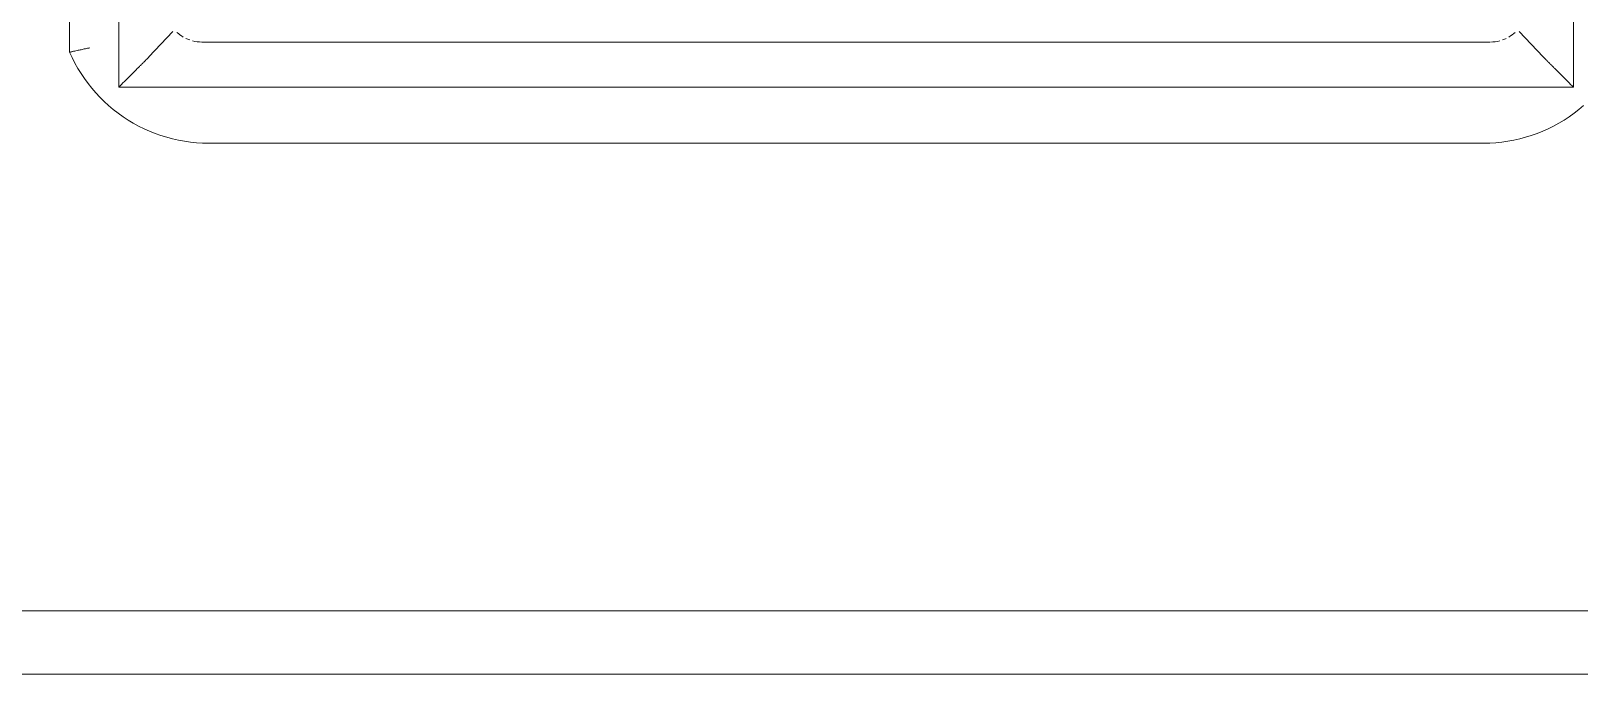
# Model space of a CAD drawing. Header units: millimetres. Extents: x -4000 to 187956, y -58990 to 162485.
# Drawn here: x 603 to 1216, y 80400 to 80654 of the extents above; entities that cross this region are included whole.
import ezdxf

# ---------------------------------------------------------------- set-up
doc = ezdxf.new("R2010")
doc.units = ezdxf.units.MM
doc.layers.add('A-WALL', color=113, linetype='Continuous', lineweight=13)
doc.layers.add('P-SANR-FIXT', color=6, linetype='Continuous', lineweight=9)

# ---------------------------------------------------------------- blocks, each defined once
blk = doc.blocks.new('C2400 - C2400-504579-FFS - TANG 1')
at = {"layer": 'P-SANR-FIXT', "color": 250}
for p, q in [((-307.5, -71.18), (-307.5, -453.98)), ((-252.5, -490), (252.5, -490))]:
    blk.add_line(p, q, dxfattribs=at)
at = {"layer": 'P-SANR-FIXT', "color": 252}
for p, q in [((-288.04, -82.69), (-288.04, -467.83)), ((288.04, -467.83), (288.04, -82.69)), ((255, -450), (-255, -450)), ((-288.04, -467.83), (288.04, -467.83))]:
    blk.add_line(p, q, dxfattribs=at)
at = {"layer": 'P-SANR-FIXT', "color": 253}
for p, q in [((-266.59, -445.84), (-276.08, -455.86)), ((276.08, -455.86), (266.59, -445.84))]:
    blk.add_line(p, q, dxfattribs=at)
at = {"layer": 'P-SANR-FIXT', "color": 250, "flags": 128}
for points in [[(-307.5, -453.98), (-306.5, -456.16), (-305.41, -458.3), (-304.23, -460.39), (-302.98, -462.44), (-301.64, -464.43), (-300.22, -466.37), (-298.73, -468.24), (-297.16, -470.06), (-295.53, -471.82), (-293.82, -473.5), (-292.05, -475.12), (-290.21, -476.67), (-288.32, -478.14), (-286.36, -479.53), (-284.35, -480.85), (-282.3, -482.08), (-280.19, -483.23), (-278.04, -484.29), (-275.85, -485.27), (-273.62, -486.16), (-271.35, -486.96), (-269.06, -487.67), (-266.74, -488.29), (-264.4, -488.81), (-262.04, -489.24), (-259.66, -489.57), (-257.27, -489.81), (-254.88, -489.95), (-252.5, -490)], [(252.5, -490), (254.9, -489.95), (257.29, -489.81), (259.68, -489.57), (262.06, -489.23), (264.42, -488.8), (266.76, -488.28), (269.08, -487.66), (271.37, -486.95), (273.64, -486.15), (275.87, -485.26), (278.06, -484.29), (280.21, -483.22), (282.31, -482.07), (284.37, -480.84), (286.38, -479.52), (288.33, -478.13), (290.23, -476.65), (292.06, -475.11)]]:
    blk.add_lwpolyline(points, dxfattribs=at)
at = {"layer": 'P-SANR-FIXT', "color": 252}
for centre, start, end in [((-255, -435), 228.03194, 240), ((255, -435), 300, 311.96806), ((-255, -435), 244.46808, 250.74933), ((-255, -435), 255, 269.29587), ((255, -435), 270.70413, 285), ((255, -435), 289.25067, 295.53192)]:
    blk.add_arc(centre, 15, start, end, dxfattribs=at)
at = {"layer": 'P-SANR-FIXT', "color": 250}
blk.add_open_spline([(-307.5, -453.98), (-307.5, -453.98), (-307.29, -453.94), (-306.49, -453.77), (-305.5, -453.56), (-304.83, -453.42), (-304.5, -453.35)], degree=3, knots=[0, 0, 0, 0, 0.285714, 0.571429, 0.785714, 1, 1, 1, 1], dxfattribs=at)
at = {"layer": 'P-SANR-FIXT', "color": 253}
blk.add_open_spline([(-307.3, -453.94), (-307.02, -453.88), (-306.48, -453.77), (-305.73, -453.61)], degree=3, dxfattribs=at)
at = {"layer": 'P-SANR-FIXT', "color": 252}
for points in [[(-304.45, -453.33), (-303.98, -453.23), (-302.96, -453.01), (-301.27, -452.64), (-300.09, -452.38), (-299.5, -452.25)], [(-307.5, -453.98), (-307.5, -453.98), (-307.43, -453.96), (-307.3, -453.94)]]:
    blk.add_open_spline(points, degree=3, dxfattribs=at)
at = {"layer": 'P-SANR-FIXT', "color": 253}
for points, knots in [([(-276.08, -455.86), (-276.12, -455.92), (-276.23, -456.03), (-276.48, -456.27), (-276.78, -456.56), (-277.16, -456.94), (-277.6, -457.39), (-277.96, -457.75), (-278.35, -458.13), (-278.76, -458.54), (-279.19, -458.98), (-279.64, -459.43), (-280.11, -459.89), (-280.74, -460.53), (-281.57, -461.35), (-282.6, -462.38), (-284.01, -463.79), (-285.82, -465.61), (-287.31, -467.08), (-288.04, -467.83)], [0, 0, 0, 0, 0.071429, 0.107143, 0.142857, 0.214286, 0.25, 0.285714, 0.321429, 0.357143, 0.392857, 0.428571, 0.464286, 0.5, 0.571429, 0.642857, 0.714286, 0.857143, 1, 1, 1, 1]), ([(288.04, -467.83), (287.31, -467.08), (285.82, -465.61), (284.01, -463.79), (282.6, -462.38), (281.57, -461.35), (280.74, -460.53), (280.11, -459.89), (279.64, -459.43), (279.19, -458.98), (278.76, -458.54), (278.35, -458.13), (277.96, -457.75), (277.6, -457.39), (277.16, -456.94), (276.78, -456.56), (276.48, -456.27), (276.23, -456.03), (276.12, -455.92), (276.08, -455.86)], [0, 0, 0, 0, 0.142857, 0.285714, 0.357143, 0.428571, 0.5, 0.535714, 0.571429, 0.607143, 0.642857, 0.678571, 0.714286, 0.75, 0.785714, 0.857143, 0.892857, 0.928571, 1, 1, 1, 1])]:
    blk.add_open_spline(points, degree=3, knots=knots, dxfattribs=at)
blk = doc.blocks.new('CMF2_NHAXUONG_A_rvt-1-FFS - TANG 1')
at = {"layer": 'A-WALL', "color": 50, "lineweight": 15}
for p, q in [((499.79, 80425), (1374.79, 80425)), ((1506.04, 80400), (499.79, 80400))]:
    blk.add_line(p, q, dxfattribs=at)
at = {"layer": 'A-WALL', "color": 35, "lineweight": 15}
for p, q in [((1374.79, 80425), (499.79, 80425)), ((499.79, 80400), (1506.04, 80400))]:
    blk.add_line(p, q, dxfattribs=at)
at = {"layer": 'P-SANR-FIXT', "color": 250, "lineweight": 9}
blk.add_blockref('C2400 - C2400-504579-FFS - TANG 1', (926.04, 81100), dxfattribs=at)

msp = doc.modelspace()

# ---------------------------------------------------------------- block references
at = {"lineweight": 5}
msp.add_blockref('CMF2_NHAXUONG_A_rvt-1-FFS - TANG 1', (0, 0), dxfattribs=at)

doc.saveas('drawing.dxf')
